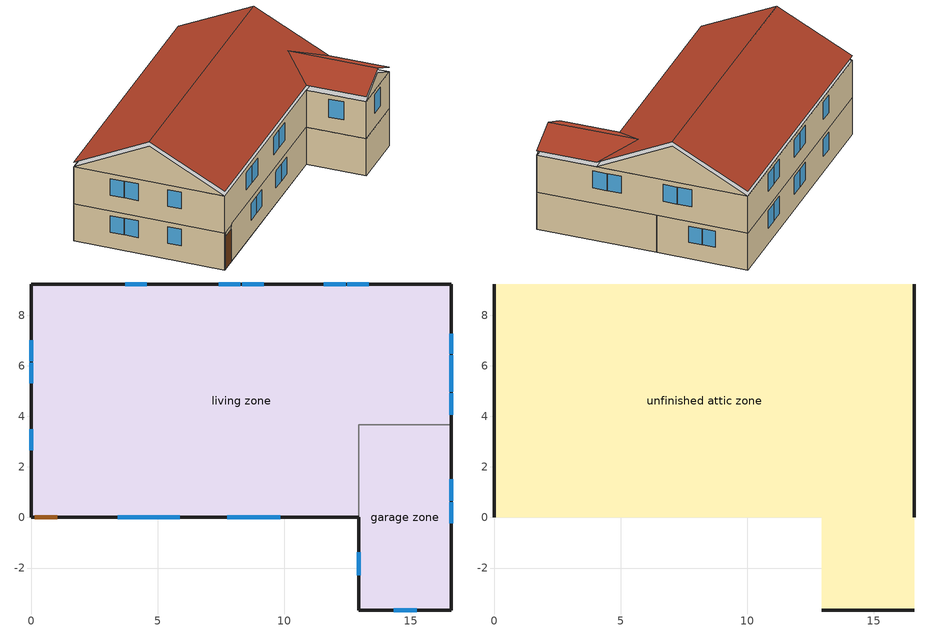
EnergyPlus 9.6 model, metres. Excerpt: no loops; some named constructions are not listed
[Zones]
garage zone
 floor foundation (FloorFndGrndUnfinSlab): 12.96,-3.66 12.96,3.66 16.61,3.66 16.61,-3.66 z0
 wall outside (WallExtUninsUnfin): 12.96,0 12.96,-3.66 16.61,-3.66 16.61,3.66 z0:2.44
 wall to living zone (WallIntFinInsUnfin Reversed): 16.61,3.66 12.96,3.66 12.96,0 z0:2.44
living zone
 floor to garage zone (FloorFinInsUnfin): 16.61,3.66 16.61,-3.66 12.96,-3.66 12.96,3.66 z2.44
 floor foundation (FloorFndGrndFinSlab): 0,0 0,9.23 16.61,9.23 16.61,3.66 12.96,3.66 12.96,0 z0
 wall outside (WallExtInsFin): 16.61,3.66 16.61,9.23 0,9.23 0,0 0.13,0 1.05,0 12.96,0 z0:2.44; 0,9.23 0,0 12.96,0 12.96,-3.66 16.61,-3.66 16.61,9.23 0,9.23 z2.44:4.88
 window (WindowConstruction): 16.61,5.63 16.61,6.41 / 16.61,6.47 16.61,7.26 z1.09:2.13; 4.16,0 4.99,0 / 5.05,0 5.87,0 / 8.13,0 8.96,0 / 9.02,0 9.84,0 / 0,7.01 0,6.18 / 0,6.12 0,5.3 / 0,3.49 0,2.67 z1.04:2.13; 0,7.01 0,6.18 / 0,6.12 0,5.3 / 0,3.49 0,2.67 z3.48:4.57; 13.34,9.23 12.49,9.23 / 12.43,9.23 11.58,9.23 / 9.19,9.23 8.34,9.23 / 8.28,9.23 7.42,9.23 / 4.58,9.23 3.73,9.23 / 3.43,0 4.29,0 / 4.35,0 5.21,0 / 7.75,0 8.61,0 / 8.67,0 9.53,0 z3.43:4.57; 16.61,-0.23 16.61,0.61 / 16.61,0.67 16.61,1.51 / 16.61,4.06 16.61,4.9 / 16.61,4.96 16.61,5.81 z3.45:4.57; 14.33,-3.66 15.24,-3.66 z3.36:4.57; 12.96,-1.38 12.96,-2.28 z3.38:4.57; 13.34,9.23 12.49,9.23 / 12.43,9.23 11.58,9.23 / 9.19,9.23 8.34,9.23 / 8.28,9.23 7.42,9.23 / 4.58,9.23 3.73,9.23 z1:2.13
 door (Door): 0.15,0 1.02,0 z0:2.13
unfinished attic zone
 floor to living zone (FloorFinInsUnfinAttic): 16.61,9.23 16.61,0 0,0 0,9.23 z4.88; 12.96,-3.66 12.96,0 16.61,0 16.61,-3.66 z4.88
 wall outside (WallExtUninsUnfin): 0,4.61,7.18 0,9.23,4.88 0,0,4.88; 16.61,4.61,7.18 16.61,0,4.88 16.61,9.23,4.88; 12.96,-3.66,4.88 16.61,-3.66,4.88 14.78,-3.66,5.79
 roof outside (RoofUnfinInsExt): 0,4.61,7.49 16.61,4.61,7.49 16.61,9.23,5.18 0,9.23,5.18; 12.96,0,5.18 12.96,-3.66,5.18 14.78,-3.66,6.1 14.78,1.83,6.1; 16.61,0,5.18 14.78,1.83,6.1 14.78,-3.66,6.1 16.61,-3.66,5.18; 0,4.61,7.49 0,0,5.18 12.96,0,5.18 14.78,1.83,6.1 16.61,0,5.18 16.61,4.61,7.49
[Material] Roughness=Rough
Name | Thickness {m} | Conductivity {W/m-K} | Density {kg/m3} | Specific Heat {J/kg-K} | Thermal Absorptance | Solar Absorptance | Visible Absorptance
Drywall 0.5 in. | 0.0127 | 0.160291 | 801 | 837.4 | 0.9 | 0.5 | 0.1
Floor Covering | 0.0127 | 0.0433444 | 54.468 | 1339.84 | 0.9 | 0.9 | 0.7
FloorIns | 0.1397 | 1.90491 | 67.691 | 1210.98 | 0.82 | 0.3 | 0.3
FloorUAAdditionalCeilingIns | 0.196342 | 0.0539976 | 16.02 | 1046.75 | 0.9 | 0.7 | 0.7
FloorUATrussandIns | 0.0889 | 0.0564573 | 50.7834 | 1165.1 | 0.9 | 0.5 | 0.9
RoofSheathing | 0.01905 | 0.115458 | 512.64 | 1214.23 | 0.82 | 0.3 | 0.3
WallSheathing | 0.0127 | 0.115458 | 512.64 | 1214.23 | 0.82 | 0.3 | 0.3
WallStudAndCavity 1 | 0.0889 | 0.346661 | 129.063 | 1212.76 | 0.82 | 0.3 | 0.82
Wood Floor | 0.015875 | 0.115458 | 544.68 | 1214.23 | 0.9 | 0.7 | 0.7
[Construction]
FloorFinInsUnfin Reversed: Floor Covering, Wood Floor, RoofSheathing, FloorIns
FloorFinInsUnfinAttic Reversed: FloorUAAdditionalCeilingIns, FloorUATrussandIns, Drywall 0.5 in.
WallIntFinInsUnfin: WallSheathing, WallStudAndCavity 1
[Schedule:Day:Interval]
res mv_1 bath exhaust schedule allday1; res mv_1 bath exhaust schedule allday10; res mv_1 bath exhaust schedule allday11; res mv_1 bath exhaust schedule allday12; res mv_1 bath exhaust schedule allday2; res mv_1 bath exhaust schedule allday3; res mv_1 bath exhaust schedule allday4; res mv_1 bath exhaust schedule allday5; res mv_1 bath exhaust schedule allday6; res mv_1 bath exhaust schedule allday7; res mv_1 bath exhaust schedule allday8; res mv_1 bath exhaust schedule allday9: No, 16:00, 0, 17:00, 1, 24:00, 0
res mv_1 bath exhaust schedule summer design; res mv_1 range exhaust schedule summer design: No, 24:00, 1
res mv_1 bath exhaust schedule winter design; res mv_1 range exhaust schedule winter design; Schedule Day 14; Schedule Day 15; Schedule Day 18; Schedule Day 19: No, 24:00, 0
res mv_1 range exhaust schedule allday1; res mv_1 range exhaust schedule allday10; res mv_1 range exhaust schedule allday11; res mv_1 range exhaust schedule allday12; res mv_1 range exhaust schedule allday2; res mv_1 range exhaust schedule allday3; res mv_1 range exhaust schedule allday4; res mv_1 range exhaust schedule allday5; res mv_1 range exhaust schedule allday6; res mv_1 range exhaust schedule allday7; res mv_1 range exhaust schedule allday8; res mv_1 range exhaust schedule allday9: No, 17:00, 0, 18:00, 1, 24:00, 0
res nv_1 availability schedule allday1 on; res nv_1 availability schedule allday1 on 1; res nv_1 availability schedule allday1 on 10; res nv_1 availability schedule allday1 on 11; res nv_1 availability schedule allday1 on 2; res nv_1 availability schedule allday1 on 3; res nv_1 availability schedule allday1 on 4; res nv_1 availability schedule allday1 on 5; res nv_1 availability schedule allday1 on 6; res nv_1 availability schedule allday1 on 7; res nv_1 availability schedule allday1 on 8; res nv_1 availability schedule allday1 on 9: No, 01:00, 1, 02:00, 1, 03:00, 1, 04:00, 1, 05:00, 1, 06:00, 1, 07:00, 1, 08:00, 1, 09:00, 1, 10:00, 1, 11:00, 1, 12:00, 1, 13:00, 1, 14:00, 1, 15:00, 1, 16:00, 1, 17:00, 1, 18:00, 1, 19:00, 1, 20:00, 1, 21:00, 1, 22:00, 1, 23:00, 1, 24:00, 1
res nv_1 temp schedule allday1; res nv_1 temp schedule allday11; res nv_1 temp schedule allday12; res nv_1 temp schedule allday2; res nv_1 temp schedule allday3; res nv_1 temp schedule allday4: No, 02:00, 21.1111, 11:00, 20.5556, 24:00, 21.1111
res nv_1 temp schedule allday10; res nv_1 temp schedule allday5; res nv_1 temp schedule allday6: No, 24:00, 22.2222
res nv_1 temp schedule allday7; res nv_1 temp schedule allday8; res nv_1 temp schedule allday9: No, 02:00, 22.2222, 11:00, 21.1111, 24:00, 22.2222
[Schedule:Week:Daily]
res mv_1 range exhaust schedule Week Rule - May7-May27: res mv_1 range exhaust schedule allday5, res mv_1 range exhaust schedule allday5, res mv_1 range exhaust schedule allday5, res mv_1 range exhaust schedule allday5, res mv_1 range exhaust schedule allday5, res mv_1 range exhaust schedule allday5, res mv_1 range exhaust schedule allday5, Schedule Day 18, res mv_1 range exhaust schedule summer design, res mv_1 range exhaust schedule winter design, Schedule Day 18, Schedule Day 18
res mv_1 range exhaust schedule Week Rule - May28-Jun3: res mv_1 range exhaust schedule allday5, res mv_1 range exhaust schedule allday5, res mv_1 range exhaust schedule allday5, res mv_1 range exhaust schedule allday5, res mv_1 range exhaust schedule allday6, res mv_1 range exhaust schedule allday6, res mv_1 range exhaust schedule allday6, Schedule Day 18, res mv_1 range exhaust schedule summer design, res mv_1 range exhaust schedule winter design, Schedule Day 18, Schedule Day 18
res mv_1 range exhaust schedule Week Rule - Jun4-Jun24: res mv_1 range exhaust schedule allday6, res mv_1 range exhaust schedule allday6, res mv_1 range exhaust schedule allday6, res mv_1 range exhaust schedule allday6, res mv_1 range exhaust schedule allday6, res mv_1 range exhaust schedule allday6, res mv_1 range exhaust schedule allday6, Schedule Day 18, res mv_1 range exhaust schedule summer design, res mv_1 range exhaust schedule winter design, Schedule Day 18, Schedule Day 18
res mv_1 range exhaust schedule Week Rule - Jun25-Jul1: res mv_1 range exhaust schedule allday6, res mv_1 range exhaust schedule allday6, res mv_1 range exhaust schedule allday6, res mv_1 range exhaust schedule allday6, res mv_1 range exhaust schedule allday6, res mv_1 range exhaust schedule allday6, res mv_1 range exhaust schedule allday7, Schedule Day 18, res mv_1 range exhaust schedule summer design, res mv_1 range exhaust schedule winter design, Schedule Day 18, Schedule Day 18
res mv_1 range exhaust schedule Week Rule - Jul2-Jul29: res mv_1 range exhaust schedule allday7, res mv_1 range exhaust schedule allday7, res mv_1 range exhaust schedule allday7, res mv_1 range exhaust schedule allday7, res mv_1 range exhaust schedule allday7, res mv_1 range exhaust schedule allday7, res mv_1 range exhaust schedule allday7, Schedule Day 18, res mv_1 range exhaust schedule summer design, res mv_1 range exhaust schedule winter design, Schedule Day 18, Schedule Day 18
res mv_1 range exhaust schedule Week Rule - Jul30-Aug5: res mv_1 range exhaust schedule allday7, res mv_1 range exhaust schedule allday7, res mv_1 range exhaust schedule allday8, res mv_1 range exhaust schedule allday8, res mv_1 range exhaust schedule allday8, res mv_1 range exhaust schedule allday8, res mv_1 range exhaust schedule allday8, Schedule Day 18, res mv_1 range exhaust schedule summer design, res mv_1 range exhaust schedule winter design, Schedule Day 18, Schedule Day 18
res mv_1 range exhaust schedule Week Rule - Aug6-Aug26: res mv_1 range exhaust schedule allday8, res mv_1 range exhaust schedule allday8, res mv_1 range exhaust schedule allday8, res mv_1 range exhaust schedule allday8, res mv_1 range exhaust schedule allday8, res mv_1 range exhaust schedule allday8, res mv_1 range exhaust schedule allday8, Schedule Day 18, res mv_1 range exhaust schedule summer design, res mv_1 range exhaust schedule winter design, Schedule Day 18, Schedule Day 18
res mv_1 range exhaust schedule Week Rule - Aug27-Sep2: res mv_1 range exhaust schedule allday8, res mv_1 range exhaust schedule allday8, res mv_1 range exhaust schedule allday8, res mv_1 range exhaust schedule allday8, res mv_1 range exhaust schedule allday8, res mv_1 range exhaust schedule allday9, res mv_1 range exhaust schedule allday9, Schedule Day 18, res mv_1 range exhaust schedule summer design, res mv_1 range exhaust schedule winter design, Schedule Day 18, Schedule Day 18
res mv_1 range exhaust schedule Week Rule - Sep3-Sep30: res mv_1 range exhaust schedule allday9, res mv_1 range exhaust schedule allday9, res mv_1 range exhaust schedule allday9, res mv_1 range exhaust schedule allday9, res mv_1 range exhaust schedule allday9, res mv_1 range exhaust schedule allday9, res mv_1 range exhaust schedule allday9, Schedule Day 18, res mv_1 range exhaust schedule summer design, res mv_1 range exhaust schedule winter design, Schedule Day 18, Schedule Day 18
res mv_1 range exhaust schedule Week Rule - Oct1-Oct28: res mv_1 range exhaust schedule allday10, res mv_1 range exhaust schedule allday10, res mv_1 range exhaust schedule allday10, res mv_1 range exhaust schedule allday10, res mv_1 range exhaust schedule allday10, res mv_1 range exhaust schedule allday10, res mv_1 range exhaust schedule allday10, Schedule Day 18, res mv_1 range exhaust schedule summer design, res mv_1 range exhaust schedule winter design, Schedule Day 18, Schedule Day 18
res mv_1 range exhaust schedule Week Rule - Oct29-Nov4: res mv_1 range exhaust schedule allday10, res mv_1 range exhaust schedule allday10, res mv_1 range exhaust schedule allday10, res mv_1 range exhaust schedule allday11, res mv_1 range exhaust schedule allday11, res mv_1 range exhaust schedule allday11, res mv_1 range exhaust schedule allday11, Schedule Day 18, res mv_1 range exhaust schedule summer design, res mv_1 range exhaust schedule winter design, Schedule Day 18, Schedule Day 18
res mv_1 range exhaust schedule Week Rule - Nov5-Nov25: res mv_1 range exhaust schedule allday11, res mv_1 range exhaust schedule allday11, res mv_1 range exhaust schedule allday11, res mv_1 range exhaust schedule allday11, res mv_1 range exhaust schedule allday11, res mv_1 range exhaust schedule allday11, res mv_1 range exhaust schedule allday11, Schedule Day 18, res mv_1 range exhaust schedule summer design, res mv_1 range exhaust schedule winter design, Schedule Day 18, Schedule Day 18
res mv_1 range exhaust schedule Week Rule - Nov26-Dec2: res mv_1 range exhaust schedule allday11, res mv_1 range exhaust schedule allday11, res mv_1 range exhaust schedule allday11, res mv_1 range exhaust schedule allday11, res mv_1 range exhaust schedule allday11, res mv_1 range exhaust schedule allday12, res mv_1 range exhaust schedule allday12, Schedule Day 18, res mv_1 range exhaust schedule summer design, res mv_1 range exhaust schedule winter design, Schedule Day 18, Schedule Day 18
res mv_1 range exhaust schedule Week Rule - Dec3-Dec31: res mv_1 range exhaust schedule allday12, res mv_1 range exhaust schedule allday12, res mv_1 range exhaust schedule allday12, res mv_1 range exhaust schedule allday12, res mv_1 range exhaust schedule allday12, res mv_1 range exhaust schedule allday12, res mv_1 range exhaust schedule allday12, Schedule Day 18, res mv_1 range exhaust schedule summer design, res mv_1 range exhaust schedule winter design, Schedule Day 18, Schedule Day 18
res nv_1 avail schedule Week Rule - Jan1-Jan28: Schedule Day 15, res nv_1 availability schedule allday1 on, Schedule Day 15, res nv_1 availability schedule allday1 on, Schedule Day 15, res nv_1 availability schedule allday1 on, Schedule Day 15, Schedule Day 15, Schedule Day 15, Schedule Day 15, Schedule Day 15, Schedule Day 15
res nv_1 avail schedule Week Rule - Jan29-Feb4: Schedule Day 15, res nv_1 availability schedule allday1 on, Schedule Day 15, res nv_1 availability schedule allday1 on 1, Schedule Day 15, res nv_1 availability schedule allday1 on 1, Schedule Day 15, Schedule Day 15, Schedule Day 15, Schedule Day 15, Schedule Day 15, Schedule Day 15
res nv_1 avail schedule Week Rule - Feb5-Feb25: Schedule Day 15, res nv_1 availability schedule allday1 on 1, Schedule Day 15, res nv_1 availability schedule allday1 on 1, Schedule Day 15, res nv_1 availability schedule allday1 on 1, Schedule Day 15, Schedule Day 15, Schedule Day 15, Schedule Day 15, Schedule Day 15, Schedule Day 15
res nv_1 avail schedule Week Rule - Feb26-Mar4: Schedule Day 15, res nv_1 availability schedule allday1 on 1, Schedule Day 15, res nv_1 availability schedule allday1 on 2, Schedule Day 15, res nv_1 availability schedule allday1 on 2, Schedule Day 15, Schedule Day 15, Schedule Day 15, Schedule Day 15, Schedule Day 15, Schedule Day 15
res nv_1 avail schedule Week Rule - Mar5-Apr1: Schedule Day 15, res nv_1 availability schedule allday1 on 2, Schedule Day 15, res nv_1 availability schedule allday1 on 2, Schedule Day 15, res nv_1 availability schedule allday1 on 2, Schedule Day 15, Schedule Day 15, Schedule Day 15, Schedule Day 15, Schedule Day 15, Schedule Day 15
res nv_1 avail schedule Week Rule - Apr2-Apr29: Schedule Day 15, res nv_1 availability schedule allday1 on 3, Schedule Day 15, res nv_1 availability schedule allday1 on 3, Schedule Day 15, res nv_1 availability schedule allday1 on 3, Schedule Day 15, Schedule Day 15, Schedule Day 15, Schedule Day 15, Schedule Day 15, Schedule Day 15
res nv_1 avail schedule Week Rule - Apr30-May27: Schedule Day 15, res nv_1 availability schedule allday1 on 4, Schedule Day 15, res nv_1 availability schedule allday1 on 4, Schedule Day 15, res nv_1 availability schedule allday1 on 4, Schedule Day 15, Schedule Day 15, Schedule Day 15, Schedule Day 15, Schedule Day 15, Schedule Day 15
res nv_1 avail schedule Week Rule - May28-Jun3: Schedule Day 15, res nv_1 availability schedule allday1 on 4, Schedule Day 15, res nv_1 availability schedule allday1 on 4, Schedule Day 15, res nv_1 availability schedule allday1 on 5, Schedule Day 15, Schedule Day 15, Schedule Day 15, Schedule Day 15, Schedule Day 15, Schedule Day 15
res nv_1 avail schedule Week Rule - Jun4-Jul1: Schedule Day 15, res nv_1 availability schedule allday1 on 5, Schedule Day 15, res nv_1 availability schedule allday1 on 5, Schedule Day 15, res nv_1 availability schedule allday1 on 5, Schedule Day 15, Schedule Day 15, Schedule Day 15, Schedule Day 15, Schedule Day 15, Schedule Day 15
res nv_1 avail schedule Week Rule - Jul2-Jul29: Schedule Day 15, res nv_1 availability schedule allday1 on 6, Schedule Day 15, res nv_1 availability schedule allday1 on 6, Schedule Day 15, res nv_1 availability schedule allday1 on 6, Schedule Day 15, Schedule Day 15, Schedule Day 15, Schedule Day 15, Schedule Day 15, Schedule Day 15
res nv_1 avail schedule Week Rule - Jul30-Aug5: Schedule Day 15, res nv_1 availability schedule allday1 on 6, Schedule Day 15, res nv_1 availability schedule allday1 on 7, Schedule Day 15, res nv_1 availability schedule allday1 on 7, Schedule Day 15, Schedule Day 15, Schedule Day 15, Schedule Day 15, Schedule Day 15, Schedule Day 15
res nv_1 avail schedule Week Rule - Aug6-Aug26: Schedule Day 15, res nv_1 availability schedule allday1 on 7, Schedule Day 15, res nv_1 availability schedule allday1 on 7, Schedule Day 15, res nv_1 availability schedule allday1 on 7, Schedule Day 15, Schedule Day 15, Schedule Day 15, Schedule Day 15, Schedule Day 15, Schedule Day 15
res nv_1 avail schedule Week Rule - Aug27-Sep2: Schedule Day 15, res nv_1 availability schedule allday1 on 7, Schedule Day 15, res nv_1 availability schedule allday1 on 7, Schedule Day 15, res nv_1 availability schedule allday1 on 8, Schedule Day 15, Schedule Day 15, Schedule Day 15, Schedule Day 15, Schedule Day 15, Schedule Day 15
res nv_1 avail schedule Week Rule - Sep3-Sep30: Schedule Day 15, res nv_1 availability schedule allday1 on 8, Schedule Day 15, res nv_1 availability schedule allday1 on 8, Schedule Day 15, res nv_1 availability schedule allday1 on 8, Schedule Day 15, Schedule Day 15, Schedule Day 15, Schedule Day 15, Schedule Day 15, Schedule Day 15
res nv_1 avail schedule Week Rule - Oct1-Oct28: Schedule Day 15, res nv_1 availability schedule allday1 on 9, Schedule Day 15, res nv_1 availability schedule allday1 on 9, Schedule Day 15, res nv_1 availability schedule allday1 on 9, Schedule Day 15, Schedule Day 15, Schedule Day 15, Schedule Day 15, Schedule Day 15, Schedule Day 15
res nv_1 avail schedule Week Rule - Oct29-Nov4: Schedule Day 15, res nv_1 availability schedule allday1 on 9, Schedule Day 15, res nv_1 availability schedule allday1 on 10, Schedule Day 15, res nv_1 availability schedule allday1 on 10, Schedule Day 15, Schedule Day 15, Schedule Day 15, Schedule Day 15, Schedule Day 15, Schedule Day 15
res nv_1 avail schedule Week Rule - Nov5-Nov25: Schedule Day 15, res nv_1 availability schedule allday1 on 10, Schedule Day 15, res nv_1 availability schedule allday1 on 10, Schedule Day 15, res nv_1 availability schedule allday1 on 10, Schedule Day 15, Schedule Day 15, Schedule Day 15, Schedule Day 15, Schedule Day 15, Schedule Day 15
res nv_1 avail schedule Week Rule - Nov26-Dec2: Schedule Day 15, res nv_1 availability schedule allday1 on 10, Schedule Day 15, res nv_1 availability schedule allday1 on 10, Schedule Day 15, res nv_1 availability schedule allday1 on 11, Schedule Day 15, Schedule Day 15, Schedule Day 15, Schedule Day 15, Schedule Day 15, Schedule Day 15
res nv_1 avail schedule Week Rule - Dec3-Dec31: Schedule Day 15, res nv_1 availability schedule allday1 on 11, Schedule Day 15, res nv_1 availability schedule allday1 on 11, Schedule Day 15, res nv_1 availability schedule allday1 on 11, Schedule Day 15, Schedule Day 15, Schedule Day 15, Schedule Day 15, Schedule Day 15, Schedule Day 15
res nv_1 temp schedule Week Rule - Jan1-Jan28: res nv_1 temp schedule allday1, res nv_1 temp schedule allday1, res nv_1 temp schedule allday1, res nv_1 temp schedule allday1, res nv_1 temp schedule allday1, res nv_1 temp schedule allday1, res nv_1 temp schedule allday1, Schedule Day 14, Schedule Day 14, Schedule Day 14, Schedule Day 14, Schedule Day 14
res nv_1 temp schedule Week Rule - Jan29-Feb4: res nv_1 temp schedule allday1, res nv_1 temp schedule allday1, res nv_1 temp schedule allday1, res nv_1 temp schedule allday2, res nv_1 temp schedule allday2, res nv_1 temp schedule allday2, res nv_1 temp schedule allday2, Schedule Day 14, Schedule Day 14, Schedule Day 14, Schedule Day 14, Schedule Day 14
res nv_1 temp schedule Week Rule - Feb5-Feb25: res nv_1 temp schedule allday2, res nv_1 temp schedule allday2, res nv_1 temp schedule allday2, res nv_1 temp schedule allday2, res nv_1 temp schedule allday2, res nv_1 temp schedule allday2, res nv_1 temp schedule allday2, Schedule Day 14, Schedule Day 14, Schedule Day 14, Schedule Day 14, Schedule Day 14
res nv_1 temp schedule Week Rule - Feb26-Mar4: res nv_1 temp schedule allday2, res nv_1 temp schedule allday2, res nv_1 temp schedule allday2, res nv_1 temp schedule allday3, res nv_1 temp schedule allday3, res nv_1 temp schedule allday3, res nv_1 temp schedule allday3, Schedule Day 14, Schedule Day 14, Schedule Day 14, Schedule Day 14, Schedule Day 14
res nv_1 temp schedule Week Rule - Mar5-Mar25: res nv_1 temp schedule allday3, res nv_1 temp schedule allday3, res nv_1 temp schedule allday3, res nv_1 temp schedule allday3, res nv_1 temp schedule allday3, res nv_1 temp schedule allday3, res nv_1 temp schedule allday3, Schedule Day 14, Schedule Day 14, Schedule Day 14, Schedule Day 14, Schedule Day 14
res nv_1 temp schedule Week Rule - Mar26-Apr1: res nv_1 temp schedule allday3, res nv_1 temp schedule allday3, res nv_1 temp schedule allday3, res nv_1 temp schedule allday3, res nv_1 temp schedule allday3, res nv_1 temp schedule allday3, res nv_1 temp schedule allday4, Schedule Day 14, Schedule Day 14, Schedule Day 14, Schedule Day 14, Schedule Day 14
res nv_1 temp schedule Week Rule - Apr2-Apr29: res nv_1 temp schedule allday4, res nv_1 temp schedule allday4, res nv_1 temp schedule allday4, res nv_1 temp schedule allday4, res nv_1 temp schedule allday4, res nv_1 temp schedule allday4, res nv_1 temp schedule allday4, Schedule Day 14, Schedule Day 14, Schedule Day 14, Schedule Day 14, Schedule Day 14
res nv_1 temp schedule Week Rule - Apr30-May6: res nv_1 temp schedule allday4, res nv_1 temp schedule allday5, res nv_1 temp schedule allday5, res nv_1 temp schedule allday5, res nv_1 temp schedule allday5, res nv_1 temp schedule allday5, res nv_1 temp schedule allday5, Schedule Day 14, Schedule Day 14, Schedule Day 14, Schedule Day 14, Schedule Day 14
res nv_1 temp schedule Week Rule - May7-May27: res nv_1 temp schedule allday5, res nv_1 temp schedule allday5, res nv_1 temp schedule allday5, res nv_1 temp schedule allday5, res nv_1 temp schedule allday5, res nv_1 temp schedule allday5, res nv_1 temp schedule allday5, Schedule Day 14, Schedule Day 14, Schedule Day 14, Schedule Day 14, Schedule Day 14
res nv_1 temp schedule Week Rule - May28-Jun3: res nv_1 temp schedule allday5, res nv_1 temp schedule allday5, res nv_1 temp schedule allday5, res nv_1 temp schedule allday5, res nv_1 temp schedule allday6, res nv_1 temp schedule allday6, res nv_1 temp schedule allday6, Schedule Day 14, Schedule Day 14, Schedule Day 14, Schedule Day 14, Schedule Day 14
res nv_1 temp schedule Week Rule - Jun4-Jun24: res nv_1 temp schedule allday6, res nv_1 temp schedule allday6, res nv_1 temp schedule allday6, res nv_1 temp schedule allday6, res nv_1 temp schedule allday6, res nv_1 temp schedule allday6, res nv_1 temp schedule allday6, Schedule Day 14, Schedule Day 14, Schedule Day 14, Schedule Day 14, Schedule Day 14
res nv_1 temp schedule Week Rule - Jun25-Jul1: res nv_1 temp schedule allday6, res nv_1 temp schedule allday6, res nv_1 temp schedule allday6, res nv_1 temp schedule allday6, res nv_1 temp schedule allday6, res nv_1 temp schedule allday6, res nv_1 temp schedule allday7, Schedule Day 14, Schedule Day 14, Schedule Day 14, Schedule Day 14, Schedule Day 14
res nv_1 temp schedule Week Rule - Jul2-Jul29: res nv_1 temp schedule allday7, res nv_1 temp schedule allday7, res nv_1 temp schedule allday7, res nv_1 temp schedule allday7, res nv_1 temp schedule allday7, res nv_1 temp schedule allday7, res nv_1 temp schedule allday7, Schedule Day 14, Schedule Day 14, Schedule Day 14, Schedule Day 14, Schedule Day 14
res nv_1 temp schedule Week Rule - Jul30-Aug5: res nv_1 temp schedule allday7, res nv_1 temp schedule allday7, res nv_1 temp schedule allday8, res nv_1 temp schedule allday8, res nv_1 temp schedule allday8, res nv_1 temp schedule allday8, res nv_1 temp schedule allday8, Schedule Day 14, Schedule Day 14, Schedule Day 14, Schedule Day 14, Schedule Day 14
res nv_1 temp schedule Week Rule - Aug6-Aug26: res nv_1 temp schedule allday8, res nv_1 temp schedule allday8, res nv_1 temp schedule allday8, res nv_1 temp schedule allday8, res nv_1 temp schedule allday8, res nv_1 temp schedule allday8, res nv_1 temp schedule allday8, Schedule Day 14, Schedule Day 14, Schedule Day 14, Schedule Day 14, Schedule Day 14
res nv_1 temp schedule Week Rule - Aug27-Sep2: res nv_1 temp schedule allday8, res nv_1 temp schedule allday8, res nv_1 temp schedule allday8, res nv_1 temp schedule allday8, res nv_1 temp schedule allday8, res nv_1 temp schedule allday9, res nv_1 temp schedule allday9, Schedule Day 14, Schedule Day 14, Schedule Day 14, Schedule Day 14, Schedule Day 14
res nv_1 temp schedule Week Rule - Sep3-Sep30: res nv_1 temp schedule allday9, res nv_1 temp schedule allday9, res nv_1 temp schedule allday9, res nv_1 temp schedule allday9, res nv_1 temp schedule allday9, res nv_1 temp schedule allday9, res nv_1 temp schedule allday9, Schedule Day 14, Schedule Day 14, Schedule Day 14, Schedule Day 14, Schedule Day 14
res nv_1 temp schedule Week Rule - Oct1-Oct28: res nv_1 temp schedule allday10, res nv_1 temp schedule allday10, res nv_1 temp schedule allday10, res nv_1 temp schedule allday10, res nv_1 temp schedule allday10, res nv_1 temp schedule allday10, res nv_1 temp schedule allday10, Schedule Day 14, Schedule Day 14, Schedule Day 14, Schedule Day 14, Schedule Day 14
res nv_1 temp schedule Week Rule - Oct29-Nov4: res nv_1 temp schedule allday10, res nv_1 temp schedule allday10, res nv_1 temp schedule allday10, res nv_1 temp schedule allday11, res nv_1 temp schedule allday11, res nv_1 temp schedule allday11, res nv_1 temp schedule allday11, Schedule Day 14, Schedule Day 14, Schedule Day 14, Schedule Day 14, Schedule Day 14
res nv_1 temp schedule Week Rule - Nov5-Nov25: res nv_1 temp schedule allday11, res nv_1 temp schedule allday11, res nv_1 temp schedule allday11, res nv_1 temp schedule allday11, res nv_1 temp schedule allday11, res nv_1 temp schedule allday11, res nv_1 temp schedule allday11, Schedule Day 14, Schedule Day 14, Schedule Day 14, Schedule Day 14, Schedule Day 14
res nv_1 temp schedule Week Rule - Nov26-Dec2: res nv_1 temp schedule allday11, res nv_1 temp schedule allday11, res nv_1 temp schedule allday11, res nv_1 temp schedule allday11, res nv_1 temp schedule allday11, res nv_1 temp schedule allday12, res nv_1 temp schedule allday12, Schedule Day 14, Schedule Day 14, Schedule Day 14, Schedule Day 14, Schedule Day 14
res nv_1 temp schedule Week Rule - Dec3-Dec31: res nv_1 temp schedule allday12, res nv_1 temp schedule allday12, res nv_1 temp schedule allday12, res nv_1 temp schedule allday12, res nv_1 temp schedule allday12, res nv_1 temp schedule allday12, res nv_1 temp schedule allday12, Schedule Day 14, Schedule Day 14, Schedule Day 14, Schedule Day 14, Schedule Day 14
